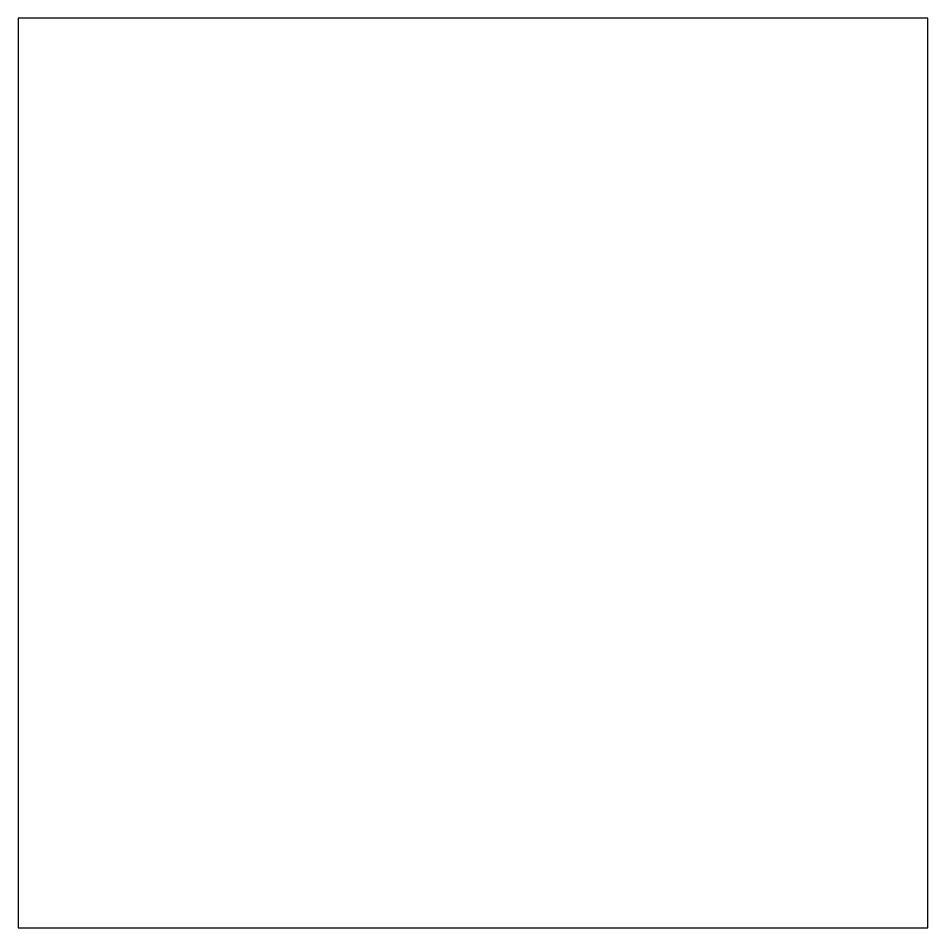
# Model space of a CAD drawing. Header units: millimetres. Extents: x 0 to 1, y 0 to 1.
import ezdxf

# ---------------------------------------------------------------- set-up
doc = ezdxf.new("R2010")
doc.units = ezdxf.units.MM

msp = doc.modelspace()

# ---------------------------------------------------------------- meshes
mesh = msp.add_polyface()
corners = [(0, 0), (1, 0), (1, 1), (0, 1)]
mesh.append_faces([[corners[k] for k in face] for face in [(0, 1, 2, 3)]])

doc.saveas('drawing.dxf')
